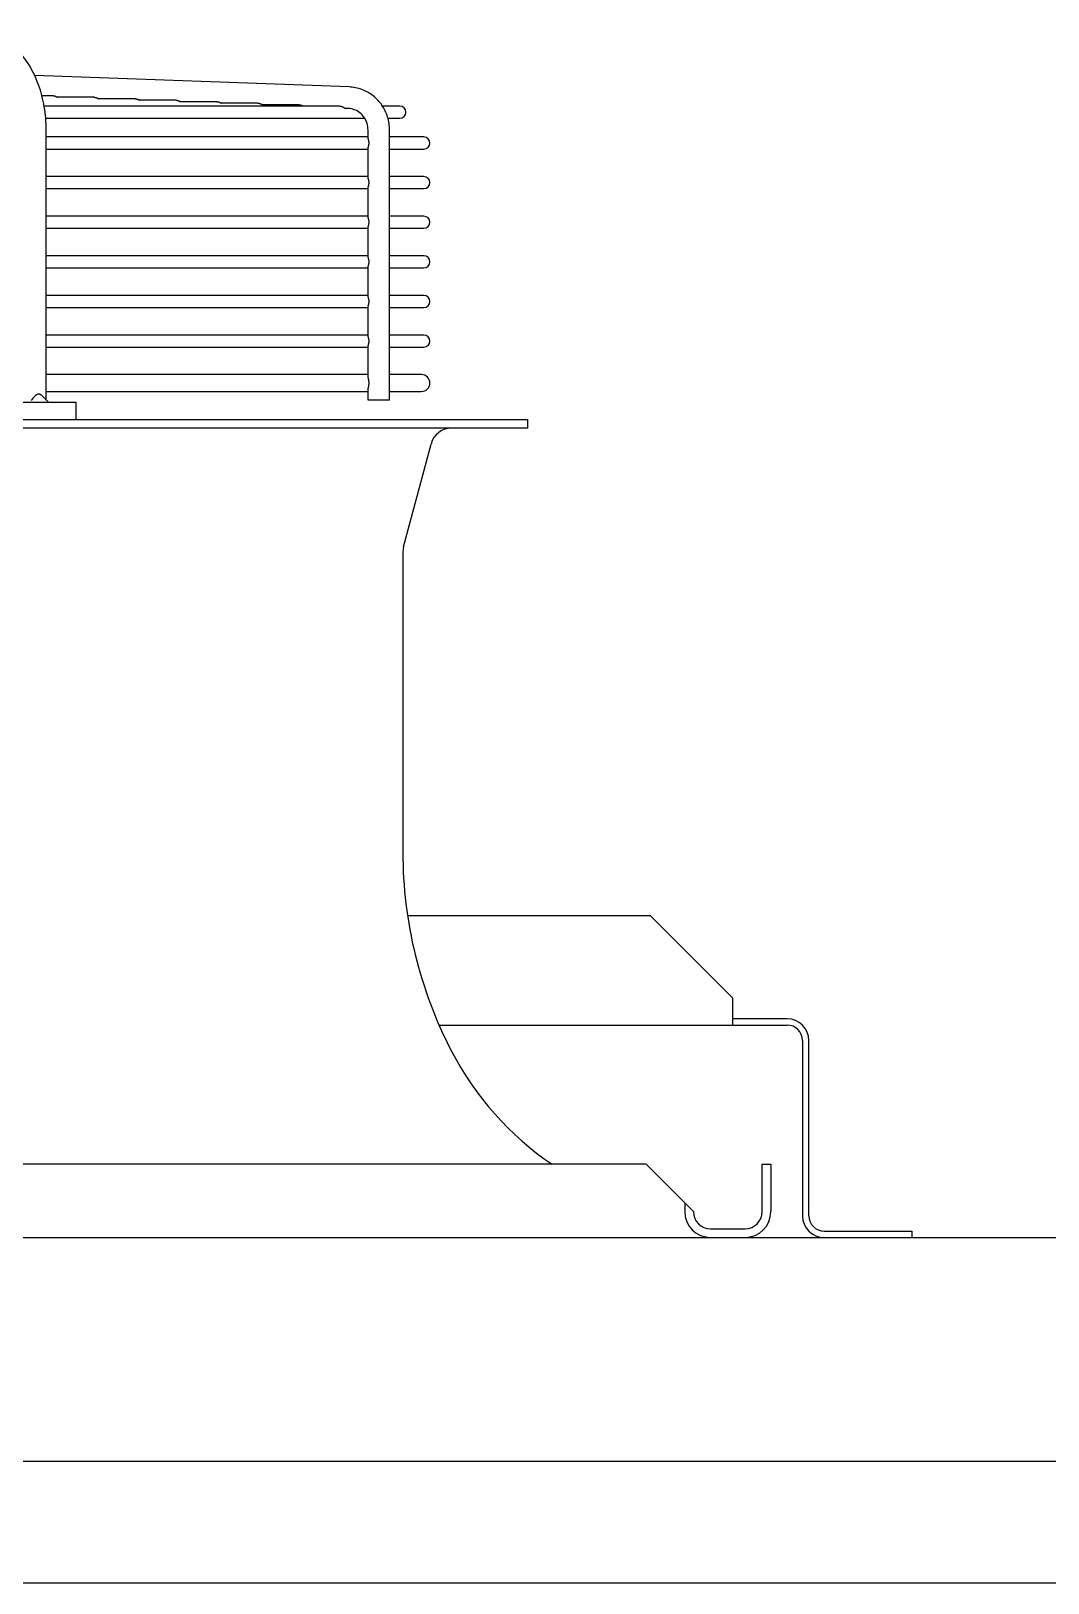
# Model space of a CAD drawing. Header units: millimetres. Extents: x 17891 to 32328, y 18593 to 29476.
# Drawn here: x 18199.23 to 18208.53, y 18973.5 to 18987.69 of the extents above; entities that cross this region are included whole.
import ezdxf

# ---------------------------------------------------------------- set-up
doc = ezdxf.new("R2010")
doc.units = ezdxf.units.MM
doc.header["$LTSCALE"] = 5
doc.layers.add('UNIT', color=6, linetype='Continuous')

msp = doc.modelspace()

# ---------------------------------------------------------------- linework, layer by layer
at = {"layer": 'UNIT'}
for p, q in [((18202.135, 18987.1791), (18199.2598, 18987.283)), ((18199.4299, 18987.0982), (18199.3257, 18987.0982)), ((18199.8041, 18987.0847), (18199.4707, 18987.0847)), ((18200.1783, 18987.0712), (18199.8449, 18987.0712)), ((18200.5525, 18987.0577), (18200.2191, 18987.0577)), ((18200.9267, 18987.0442), (18200.5933, 18987.0442)), ((18201.3009, 18987.0307), (18200.9674, 18987.0307)), ((18201.6751, 18987.0172), (18201.3416, 18987.0172)), ((18202.0493, 18987.0037), (18199.3462, 18987.0037)), ((18199.3605, 18986.8935), (18202.2777, 18986.8935)), ((18202.1279, 18986.9824), (18202.1057, 18986.9832)), ((18202.5994, 18987.0037), (18202.4409, 18987.0037)), ((18202.4904, 18986.8935), (18202.5994, 18986.8935)), ((18199.365, 18984.3163), (18199.365, 18986.7856)), ((18202.3083, 18986.7058), (18202.3083, 18986.7856)), ((18202.5051, 18984.3163), (18202.5051, 18986.7856)), ((18202.3083, 18986.7218), (18199.365, 18986.7218)), ((18199.365, 18986.6115), (18202.3083, 18986.6115)), ((18202.3083, 18986.3436), (18202.3083, 18986.6275)), ((18202.8199, 18986.7218), (18202.5051, 18986.7218)), ((18202.5051, 18986.6115), (18202.8199, 18986.6115)), ((18202.3083, 18986.3596), (18199.365, 18986.3596)), ((18202.8199, 18986.3596), (18202.5051, 18986.3596)), ((18199.365, 18986.2493), (18202.3083, 18986.2493)), ((18202.3083, 18985.9814), (18202.3083, 18986.2653)), ((18202.5051, 18986.2493), (18202.8199, 18986.2493)), ((18202.3083, 18985.9974), (18199.365, 18985.9974)), ((18199.365, 18985.8871), (18202.3083, 18985.8871)), ((18202.3083, 18985.6192), (18202.3083, 18985.9031)), ((18202.8199, 18985.9974), (18202.5051, 18985.9974)), ((18202.5051, 18985.8871), (18202.8199, 18985.8871)), ((18202.3083, 18985.6352), (18199.365, 18985.6352)), ((18202.8199, 18985.6352), (18202.5051, 18985.6352)), ((18199.365, 18985.5249), (18202.3083, 18985.5249)), ((18202.3083, 18985.257), (18202.3083, 18985.5409)), ((18202.5051, 18985.5249), (18202.8199, 18985.5249)), ((18202.3083, 18985.2729), (18199.365, 18985.2729)), ((18202.3083, 18984.8948), (18202.3083, 18985.1787)), ((18202.8199, 18985.2729), (18202.5051, 18985.2729)), ((18199.365, 18985.1627), (18202.3083, 18985.1627)), ((18202.5051, 18985.1627), (18202.8199, 18985.1627)), ((18202.3083, 18984.9107), (18199.365, 18984.9107)), ((18202.8199, 18984.9107), (18202.5051, 18984.9107)), ((18199.365, 18984.8005), (18202.3083, 18984.8005)), ((18202.3083, 18984.5191), (18202.3083, 18984.8165)), ((18202.5051, 18984.8005), (18202.8199, 18984.8005)), ((18202.3083, 18984.5485), (18199.365, 18984.5485)), ((18202.7982, 18984.5485), (18202.5051, 18984.5485)), ((18199.365, 18984.395), (18202.3083, 18984.395)), ((18202.3083, 18984.3163), (18202.3083, 18984.4245)), ((18202.5051, 18984.395), (18202.7982, 18984.395)), ((18197.4078, 18984.2966), (18199.6349, 18984.2966)), ((18199.6349, 18984.2966), (18199.6349, 18984.1391)), ((18202.5051, 18984.3163), (18202.3083, 18984.3163)), ((18170.0286, 18984.1391), (18203.7687, 18984.1391)), ((18203.7687, 18984.0604), (18170.0286, 18984.0604)), ((18203.7687, 18984.1391), (18203.7687, 18984.0604)), ((18202.6336, 18982.9726), (18202.8847, 18983.9142)), ((18202.627, 18982.9219), (18202.627, 18980.1809)), ((18204.8916, 18979.6008), (18202.67, 18979.6008)), ((18205.6416, 18978.8508), (18204.8916, 18979.6008)), ((18205.6416, 18978.8508), (18205.6416, 18978.6008)), ((18206.1416, 18978.6588), (18205.6416, 18978.6588)), ((18202.958, 18978.6008), (18206.1416, 18978.6008)), ((18206.2826, 18978.4598), (18206.2826, 18976.8578)), ((18206.3406, 18976.8578), (18206.3406, 18978.4598)), ((18204.8514, 18977.3281), (18168.9459, 18977.3281)), ((18204.8514, 18977.3281), (18205.2845, 18976.895)), ((18205.9144, 18976.895), (18205.9144, 18977.3281)), ((18205.9144, 18977.3281), (18205.9931, 18977.3281)), ((18205.9931, 18977.3281), (18205.9931, 18976.895)), ((18205.2057, 18976.9737), (18205.2057, 18976.895)), ((18163.2736, 18976.6588), (18494.0177, 18976.6588)), ((18205.4419, 18976.7375), (18205.7569, 18976.7375)), ((18206.4816, 18976.7168), (18207.2826, 18976.7168)), ((18207.2826, 18976.7168), (18207.2826, 18976.6588)), ((18494.0177, 18974.6092), (18163.2736, 18974.6092)), ((18167.5236, 18973.4997), (18489.7677, 18973.4997))]:
    msp.add_line(p, q, dxfattribs=at)
for centre, radius, start, end in [((18202.5994, 18986.9486), 0.0551, 270, 90), ((18202.8199, 18986.6666), 0.0551, 270, 90), ((18202.8199, 18986.3044), 0.0551, 270, 90), ((18202.8199, 18985.9422), 0.0551, 270, 90), ((18202.8199, 18985.58), 0.0551, 270, 90), ((18202.8199, 18985.2178), 0.0551, 270, 90), ((18202.8199, 18984.8556), 0.0551, 270, 90), ((18202.7982, 18984.4718), 0.0768, 270, 90), ((18203.0749, 18983.8635), 0.1969, 90, 165.06858), ((18202.8238, 18982.9219), 0.1969, 165.06858, 180), ((18206.564, 18980.1809), 3.937, 180, 207.50184), ((18206.1416, 18978.4598), 0.199, 0, 90), ((18206.1416, 18978.4598), 0.141, 0, 90), ((18205.5862, 18979.6719), 2.8346, 207.50184, 235.77552), ((18205.4419, 18976.895), 0.2362, 180, 270), ((18205.4419, 18976.895), 0.1575, 180, 270), ((18205.7569, 18976.895), 0.2362, 270, 0), ((18205.7569, 18976.895), 0.1575, 270, 0), ((18206.4816, 18976.8578), 0.199, 180, 270), ((18206.4816, 18976.8578), 0.141, 180, 270)]:
    msp.add_arc(centre, radius, start, end, dxfattribs=at)
for points, knots in [([(18199.365, 18986.7856), (18199.365, 18986.8212), (18199.3635, 18986.8571), (18199.3606, 18986.8925), (18199.3576, 18986.9279), (18199.3532, 18986.9629), (18199.3473, 18986.9976), (18199.3413, 18987.0322), (18199.3339, 18987.0666), (18199.3252, 18987.1001), (18199.3164, 18987.1335), (18199.3063, 18987.166), (18199.2949, 18987.1978), (18199.2834, 18987.2295), (18199.2705, 18987.2605), (18199.2564, 18987.2901), (18199.2424, 18987.3198), (18199.2272, 18987.348), (18199.2108, 18987.3751), (18199.1943, 18987.4022), (18199.1767, 18987.428), (18199.1581, 18987.4522), (18199.1395, 18987.4763), (18199.1201, 18987.4988), (18199.0996, 18987.5196), (18199.0792, 18987.5405), (18199.0578, 18987.5598), (18199.0357, 18987.5771), (18199.0137, 18987.5944), (18198.991, 18987.6098), (18198.9677, 18987.6234), (18198.9444, 18987.6369), (18198.9203, 18987.6485), (18198.896, 18987.6581), (18198.8717, 18987.6676), (18198.8472, 18987.6751), (18198.8223, 18987.6805), (18198.7973, 18987.686), (18198.772, 18987.6894), (18198.7469, 18987.6906)], [0, 0, 0, 0, 0.076921, 0.076921, 0.076921, 0.1538421, 0.1538421, 0.1538421, 0.2307631, 0.2307631, 0.2307631, 0.3076842, 0.3076842, 0.3076842, 0.3846052, 0.3846052, 0.3846052, 0.4615263, 0.4615263, 0.4615263, 0.5384473, 0.5384473, 0.5384473, 0.6153684, 0.6153684, 0.6153684, 0.6922894, 0.6922894, 0.6922894, 0.7692105, 0.7692105, 0.7692105, 0.8461315, 0.8461315, 0.8461315, 0.9230526, 0.9230526, 0.9230526, 1, 1, 1, 1]), ([(18202.5051, 18986.7856), (18202.5051, 18986.8256), (18202.4991, 18986.8656), (18202.4757, 18986.9419), (18202.4583, 18986.9783), (18202.4134, 18987.0442), (18202.386, 18987.0737), (18202.3235, 18987.1228), (18202.2884, 18987.1424), (18202.214, 18987.1699), (18202.1746, 18987.1777), (18202.135, 18987.1791)], [1.5707963, 1.5707963, 1.5707963, 1.5707963, 1.8779743, 1.8779743, 2.1851522, 2.1851522, 2.4923302, 2.4923302, 2.7995081, 2.7995081, 3.1066861, 3.1066861, 3.1066861, 3.1066861]), ([(18199.4299, 18987.0982), (18199.4301, 18987.0982), (18199.4302, 18987.0982), (18199.4303, 18987.0982), (18199.4313, 18987.0982), (18199.4322, 18987.0981), (18199.4332, 18987.0981), (18199.4342, 18987.098), (18199.4352, 18987.0979), (18199.4362, 18987.0978), (18199.4372, 18987.0977), (18199.4382, 18987.0975), (18199.4392, 18987.0974), (18199.4402, 18987.0972), (18199.4412, 18987.097), (18199.4422, 18987.0968), (18199.4432, 18987.0966), (18199.4442, 18987.0963), (18199.4452, 18987.096), (18199.4462, 18987.0958), (18199.4472, 18987.0955), (18199.4482, 18987.0952), (18199.4492, 18987.0948), (18199.4502, 18987.0945), (18199.4512, 18987.0941), (18199.4522, 18987.0938), (18199.4532, 18987.0934), (18199.4542, 18987.093), (18199.4552, 18987.0926), (18199.4562, 18987.0922), (18199.4572, 18987.0917), (18199.4581, 18987.0913), (18199.4591, 18987.0908), (18199.4601, 18987.0904), (18199.4611, 18987.0899), (18199.462, 18987.0894), (18199.463, 18987.0889), (18199.464, 18987.0884), (18199.4649, 18987.0879), (18199.4658, 18987.0874), (18199.4668, 18987.0869), (18199.4677, 18987.0864), (18199.4686, 18987.0859), (18199.4693, 18987.0855), (18199.47, 18987.0851), (18199.4707, 18987.0847)], [0.48439597, 0.48439597, 0.48439597, 0.48439597, 0.48780488, 0.48780488, 0.48780488, 0.51219512, 0.51219512, 0.51219512, 0.53658537, 0.53658537, 0.53658537, 0.56097561, 0.56097561, 0.56097561, 0.58536585, 0.58536585, 0.58536585, 0.6097561, 0.6097561, 0.6097561, 0.63414634, 0.63414634, 0.63414634, 0.65853659, 0.65853659, 0.65853659, 0.68292683, 0.68292683, 0.68292683, 0.70731707, 0.70731707, 0.70731707, 0.73170732, 0.73170732, 0.73170732, 0.75609756, 0.75609756, 0.75609756, 0.7804878, 0.7804878, 0.7804878, 0.80487805, 0.80487805, 0.80487805, 0.82380204, 0.82380204, 0.82380204, 0.82380204]), ([(18199.8041, 18987.0847), (18199.8042, 18987.0847), (18199.8044, 18987.0847), (18199.8045, 18987.0847), (18199.8055, 18987.0847), (18199.8064, 18987.0846), (18199.8074, 18987.0846), (18199.8084, 18987.0845), (18199.8094, 18987.0844), (18199.8104, 18987.0843), (18199.8114, 18987.0842), (18199.8124, 18987.084), (18199.8134, 18987.0839), (18199.8144, 18987.0837), (18199.8154, 18987.0835), (18199.8164, 18987.0833), (18199.8174, 18987.0831), (18199.8184, 18987.0828), (18199.8194, 18987.0825), (18199.8204, 18987.0823), (18199.8214, 18987.082), (18199.8224, 18987.0817), (18199.8234, 18987.0813), (18199.8244, 18987.081), (18199.8254, 18987.0806), (18199.8264, 18987.0803), (18199.8274, 18987.0799), (18199.8284, 18987.0795), (18199.8294, 18987.0791), (18199.8304, 18987.0787), (18199.8314, 18987.0782), (18199.8324, 18987.0778), (18199.8333, 18987.0773), (18199.8343, 18987.0768), (18199.8353, 18987.0764), (18199.8363, 18987.0759), (18199.8372, 18987.0754), (18199.8382, 18987.0749), (18199.8391, 18987.0744), (18199.8401, 18987.0739), (18199.841, 18987.0734), (18199.8419, 18987.0729), (18199.8428, 18987.0724), (18199.8435, 18987.072), (18199.8442, 18987.0716), (18199.8449, 18987.0712)], [0.48440995, 0.48440995, 0.48440995, 0.48440995, 0.48780488, 0.48780488, 0.48780488, 0.51219512, 0.51219512, 0.51219512, 0.53658537, 0.53658537, 0.53658537, 0.56097561, 0.56097561, 0.56097561, 0.58536585, 0.58536585, 0.58536585, 0.6097561, 0.6097561, 0.6097561, 0.63414634, 0.63414634, 0.63414634, 0.65853659, 0.65853659, 0.65853659, 0.68292683, 0.68292683, 0.68292683, 0.70731707, 0.70731707, 0.70731707, 0.73170732, 0.73170732, 0.73170732, 0.75609756, 0.75609756, 0.75609756, 0.7804878, 0.7804878, 0.7804878, 0.80487805, 0.80487805, 0.80487805, 0.82345363, 0.82345363, 0.82345363, 0.82345363]), ([(18200.1783, 18987.0712), (18200.1784, 18987.0712), (18200.1786, 18987.0712), (18200.1787, 18987.0712), (18200.1797, 18987.0712), (18200.1806, 18987.0711), (18200.1816, 18987.0711), (18200.1826, 18987.071), (18200.1836, 18987.0709), (18200.1846, 18987.0708), (18200.1856, 18987.0707), (18200.1866, 18987.0706), (18200.1876, 18987.0704), (18200.1886, 18987.0702), (18200.1896, 18987.07), (18200.1906, 18987.0698), (18200.1916, 18987.0696), (18200.1926, 18987.0693), (18200.1936, 18987.069), (18200.1946, 18987.0688), (18200.1956, 18987.0685), (18200.1966, 18987.0682), (18200.1976, 18987.0678), (18200.1986, 18987.0675), (18200.1996, 18987.0671), (18200.2006, 18987.0668), (18200.2016, 18987.0664), (18200.2026, 18987.066), (18200.2036, 18987.0656), (18200.2046, 18987.0652), (18200.2056, 18987.0647), (18200.2066, 18987.0643), (18200.2076, 18987.0638), (18200.2085, 18987.0633), (18200.2095, 18987.0629), (18200.2105, 18987.0624), (18200.2114, 18987.0619), (18200.2124, 18987.0614), (18200.2133, 18987.0609), (18200.2143, 18987.0604), (18200.2152, 18987.0599), (18200.2161, 18987.0594), (18200.2171, 18987.0588), (18200.2177, 18987.0585), (18200.2184, 18987.0581), (18200.2191, 18987.0577)], [0.48442393, 0.48442393, 0.48442393, 0.48442393, 0.48780488, 0.48780488, 0.48780488, 0.51219512, 0.51219512, 0.51219512, 0.53658537, 0.53658537, 0.53658537, 0.56097561, 0.56097561, 0.56097561, 0.58536585, 0.58536585, 0.58536585, 0.6097561, 0.6097561, 0.6097561, 0.63414634, 0.63414634, 0.63414634, 0.65853659, 0.65853659, 0.65853659, 0.68292683, 0.68292683, 0.68292683, 0.70731707, 0.70731707, 0.70731707, 0.73170732, 0.73170732, 0.73170732, 0.75609756, 0.75609756, 0.75609756, 0.7804878, 0.7804878, 0.7804878, 0.80487805, 0.80487805, 0.80487805, 0.82310602, 0.82310602, 0.82310602, 0.82310602]), ([(18200.5525, 18987.0577), (18200.5526, 18987.0577), (18200.5528, 18987.0577), (18200.5529, 18987.0577), (18200.5539, 18987.0577), (18200.5548, 18987.0576), (18200.5558, 18987.0576), (18200.5568, 18987.0575), (18200.5578, 18987.0574), (18200.5588, 18987.0573), (18200.5598, 18987.0572), (18200.5608, 18987.0571), (18200.5618, 18987.0569), (18200.5628, 18987.0567), (18200.5638, 18987.0565), (18200.5648, 18987.0563), (18200.5658, 18987.0561), (18200.5668, 18987.0558), (18200.5678, 18987.0556), (18200.5688, 18987.0553), (18200.5698, 18987.055), (18200.5708, 18987.0547), (18200.5718, 18987.0543), (18200.5728, 18987.054), (18200.5738, 18987.0536), (18200.5748, 18987.0533), (18200.5758, 18987.0529), (18200.5768, 18987.0525), (18200.5778, 18987.0521), (18200.5788, 18987.0516), (18200.5798, 18987.0512), (18200.5808, 18987.0508), (18200.5818, 18987.0503), (18200.5827, 18987.0498), (18200.5837, 18987.0494), (18200.5847, 18987.0489), (18200.5856, 18987.0484), (18200.5866, 18987.0479), (18200.5875, 18987.0474), (18200.5885, 18987.0469), (18200.5894, 18987.0464), (18200.5904, 18987.0458), (18200.5913, 18987.0453), (18200.5919, 18987.0449), (18200.5926, 18987.0446), (18200.5933, 18987.0442)], [0.48443789, 0.48443789, 0.48443789, 0.48443789, 0.48780488, 0.48780488, 0.48780488, 0.51219512, 0.51219512, 0.51219512, 0.53658537, 0.53658537, 0.53658537, 0.56097561, 0.56097561, 0.56097561, 0.58536585, 0.58536585, 0.58536585, 0.6097561, 0.6097561, 0.6097561, 0.63414634, 0.63414634, 0.63414634, 0.65853659, 0.65853659, 0.65853659, 0.68292683, 0.68292683, 0.68292683, 0.70731707, 0.70731707, 0.70731707, 0.73170732, 0.73170732, 0.73170732, 0.75609756, 0.75609756, 0.75609756, 0.7804878, 0.7804878, 0.7804878, 0.80487805, 0.80487805, 0.80487805, 0.82275922, 0.82275922, 0.82275922, 0.82275922]), ([(18200.9267, 18987.0442), (18200.9268, 18987.0442), (18200.927, 18987.0442), (18200.9271, 18987.0442), (18200.928, 18987.0442), (18200.929, 18987.0442), (18200.93, 18987.0441), (18200.931, 18987.044), (18200.932, 18987.0439), (18200.933, 18987.0438), (18200.9339, 18987.0437), (18200.9349, 18987.0436), (18200.936, 18987.0434), (18200.937, 18987.0432), (18200.938, 18987.043), (18200.939, 18987.0428), (18200.94, 18987.0426), (18200.941, 18987.0423), (18200.942, 18987.0421), (18200.943, 18987.0418), (18200.944, 18987.0415), (18200.945, 18987.0412), (18200.946, 18987.0408), (18200.947, 18987.0405), (18200.948, 18987.0401), (18200.949, 18987.0398), (18200.95, 18987.0394), (18200.951, 18987.039), (18200.952, 18987.0386), (18200.953, 18987.0381), (18200.954, 18987.0377), (18200.955, 18987.0373), (18200.956, 18987.0368), (18200.957, 18987.0363), (18200.9579, 18987.0359), (18200.9589, 18987.0354), (18200.9599, 18987.0349), (18200.9608, 18987.0344), (18200.9618, 18987.0339), (18200.9627, 18987.0334), (18200.9636, 18987.0328), (18200.9646, 18987.0323), (18200.9655, 18987.0318), (18200.9661, 18987.0314), (18200.9668, 18987.0311), (18200.9674, 18987.0307)], [0.48445184, 0.48445184, 0.48445184, 0.48445184, 0.48780488, 0.48780488, 0.48780488, 0.51219512, 0.51219512, 0.51219512, 0.53658537, 0.53658537, 0.53658537, 0.56097561, 0.56097561, 0.56097561, 0.58536585, 0.58536585, 0.58536585, 0.6097561, 0.6097561, 0.6097561, 0.63414634, 0.63414634, 0.63414634, 0.65853659, 0.65853659, 0.65853659, 0.68292683, 0.68292683, 0.68292683, 0.70731707, 0.70731707, 0.70731707, 0.73170732, 0.73170732, 0.73170732, 0.75609756, 0.75609756, 0.75609756, 0.7804878, 0.7804878, 0.7804878, 0.80487805, 0.80487805, 0.80487805, 0.82241329, 0.82241329, 0.82241329, 0.82241329]), ([(18201.3009, 18987.0307), (18201.301, 18987.0307), (18201.3011, 18987.0307), (18201.3013, 18987.0307), (18201.3022, 18987.0307), (18201.3032, 18987.0307), (18201.3042, 18987.0306), (18201.3052, 18987.0305), (18201.3062, 18987.0304), (18201.3072, 18987.0303), (18201.3081, 18987.0302), (18201.3091, 18987.0301), (18201.3101, 18987.0299), (18201.3112, 18987.0297), (18201.3122, 18987.0295), (18201.3132, 18987.0293), (18201.3142, 18987.0291), (18201.3152, 18987.0288), (18201.3162, 18987.0286), (18201.3172, 18987.0283), (18201.3182, 18987.028), (18201.3192, 18987.0277), (18201.3202, 18987.0273), (18201.3212, 18987.027), (18201.3222, 18987.0266), (18201.3232, 18987.0263), (18201.3242, 18987.0259), (18201.3252, 18987.0255), (18201.3262, 18987.0251), (18201.3272, 18987.0246), (18201.3282, 18987.0242), (18201.3292, 18987.0237), (18201.3302, 18987.0233), (18201.3312, 18987.0228), (18201.3321, 18987.0223), (18201.3331, 18987.0219), (18201.3341, 18987.0214), (18201.335, 18987.0209), (18201.336, 18987.0204), (18201.3369, 18987.0198), (18201.3379, 18987.0193), (18201.3388, 18987.0188), (18201.3397, 18987.0183), (18201.3404, 18987.0179), (18201.341, 18987.0176), (18201.3416, 18987.0172)], [0.48446578, 0.48446578, 0.48446578, 0.48446578, 0.48780488, 0.48780488, 0.48780488, 0.51219512, 0.51219512, 0.51219512, 0.53658537, 0.53658537, 0.53658537, 0.56097561, 0.56097561, 0.56097561, 0.58536585, 0.58536585, 0.58536585, 0.6097561, 0.6097561, 0.6097561, 0.63414634, 0.63414634, 0.63414634, 0.65853659, 0.65853659, 0.65853659, 0.68292683, 0.68292683, 0.68292683, 0.70731707, 0.70731707, 0.70731707, 0.73170732, 0.73170732, 0.73170732, 0.75609756, 0.75609756, 0.75609756, 0.7804878, 0.7804878, 0.7804878, 0.80487805, 0.80487805, 0.80487805, 0.82206823, 0.82206823, 0.82206823, 0.82206823]), ([(18201.6751, 18987.0172), (18201.6752, 18987.0172), (18201.6753, 18987.0172), (18201.6755, 18987.0172), (18201.6764, 18987.0172), (18201.6774, 18987.0172), (18201.6784, 18987.0171), (18201.6794, 18987.017), (18201.6804, 18987.0169), (18201.6813, 18987.0168), (18201.6823, 18987.0167), (18201.6833, 18987.0166), (18201.6843, 18987.0164), (18201.6854, 18987.0162), (18201.6864, 18987.016), (18201.6874, 18987.0158), (18201.6884, 18987.0156), (18201.6894, 18987.0153), (18201.6904, 18987.0151), (18201.6914, 18987.0148), (18201.6924, 18987.0145), (18201.6934, 18987.0142), (18201.6944, 18987.0138), (18201.6954, 18987.0135), (18201.6965, 18987.0131), (18201.6975, 18987.0128), (18201.6985, 18987.0124), (18201.6995, 18987.012), (18201.7005, 18987.0116), (18201.7014, 18987.0111), (18201.7024, 18987.0107), (18201.7034, 18987.0102), (18201.7044, 18987.0098), (18201.7054, 18987.0093), (18201.7064, 18987.0088), (18201.7073, 18987.0083), (18201.7083, 18987.0078), (18201.7092, 18987.0073), (18201.7102, 18987.0068), (18201.7111, 18987.0063), (18201.7121, 18987.0058), (18201.713, 18987.0053), (18201.7139, 18987.0048), (18201.7146, 18987.0044), (18201.7152, 18987.0041), (18201.7158, 18987.0037)], [0.48447969, 0.48447969, 0.48447969, 0.48447969, 0.48780488, 0.48780488, 0.48780488, 0.51219512, 0.51219512, 0.51219512, 0.53658537, 0.53658537, 0.53658537, 0.56097561, 0.56097561, 0.56097561, 0.58536585, 0.58536585, 0.58536585, 0.6097561, 0.6097561, 0.6097561, 0.63414634, 0.63414634, 0.63414634, 0.65853659, 0.65853659, 0.65853659, 0.68292683, 0.68292683, 0.68292683, 0.70731707, 0.70731707, 0.70731707, 0.73170732, 0.73170732, 0.73170732, 0.75609756, 0.75609756, 0.75609756, 0.7804878, 0.7804878, 0.7804878, 0.80487805, 0.80487805, 0.80487805, 0.82172407, 0.82172407, 0.82172407, 0.82172407]), ([(18202.0493, 18987.0037), (18202.0494, 18987.0037), (18202.0495, 18987.0037), (18202.0497, 18987.0037), (18202.0506, 18987.0037), (18202.0516, 18987.0037), (18202.0526, 18987.0036), (18202.0536, 18987.0035), (18202.0545, 18987.0034), (18202.0555, 18987.0033), (18202.0565, 18987.0032), (18202.0575, 18987.0031), (18202.0585, 18987.0029), (18202.0596, 18987.0027), (18202.0606, 18987.0025), (18202.0616, 18987.0023), (18202.0626, 18987.0021), (18202.0636, 18987.0018), (18202.0646, 18987.0016), (18202.0656, 18987.0013), (18202.0666, 18987.001), (18202.0676, 18987.0007), (18202.0686, 18987.0003), (18202.0697, 18987), (18202.0707, 18986.9996), (18202.0717, 18986.9993), (18202.0727, 18986.9989), (18202.0737, 18986.9985), (18202.0747, 18986.9981), (18202.0757, 18986.9976), (18202.0766, 18986.9972), (18202.0776, 18986.9967), (18202.0786, 18986.9963), (18202.0796, 18986.9958), (18202.0806, 18986.9953), (18202.0815, 18986.9948), (18202.0825, 18986.9943), (18202.0835, 18986.9938), (18202.0844, 18986.9933), (18202.0853, 18986.9928), (18202.0863, 18986.9923), (18202.0872, 18986.9918), (18202.0881, 18986.9913), (18202.0891, 18986.9907), (18202.09, 18986.9902), (18202.0908, 18986.9897), (18202.0917, 18986.9892), (18202.0926, 18986.9887), (18202.0935, 18986.9882), (18202.0943, 18986.9877), (18202.0952, 18986.9873), (18202.096, 18986.9868), (18202.0968, 18986.9864), (18202.0976, 18986.986), (18202.0983, 18986.9856), (18202.0991, 18986.9852), (18202.0998, 18986.9849), (18202.1005, 18986.9846), (18202.1012, 18986.9843), (18202.1019, 18986.984), (18202.1025, 18986.9838), (18202.1032, 18986.9836), (18202.1038, 18986.9834), (18202.1043, 18986.9833), (18202.1046, 18986.9833), (18202.1049, 18986.9832), (18202.1051, 18986.9832), (18202.1053, 18986.9832), (18202.1055, 18986.9832), (18202.1057, 18986.9832)], [0.48449418, 0.48449418, 0.48449418, 0.48449418, 0.48780488, 0.48780488, 0.48780488, 0.51219512, 0.51219512, 0.51219512, 0.53658537, 0.53658537, 0.53658537, 0.56097561, 0.56097561, 0.56097561, 0.58536585, 0.58536585, 0.58536585, 0.6097561, 0.6097561, 0.6097561, 0.63414634, 0.63414634, 0.63414634, 0.65853659, 0.65853659, 0.65853659, 0.68292683, 0.68292683, 0.68292683, 0.70731707, 0.70731707, 0.70731707, 0.73170732, 0.73170732, 0.73170732, 0.75609756, 0.75609756, 0.75609756, 0.7804878, 0.7804878, 0.7804878, 0.80487805, 0.80487805, 0.80487805, 0.82926829, 0.82926829, 0.82926829, 0.85365854, 0.85365854, 0.85365854, 0.87804878, 0.87804878, 0.87804878, 0.90243902, 0.90243902, 0.90243902, 0.92682927, 0.92682927, 0.92682927, 0.95121951, 0.95121951, 0.95121951, 0.97560976, 0.97560976, 0.97560976, 0.98780488, 0.98780488, 0.98780488, 0.99598671, 0.99598671, 0.99598671, 0.99598671]), ([(18202.3083, 18986.7856), (18202.3083, 18986.8061), (18202.3052, 18986.8266), (18202.2933, 18986.8655), (18202.2844, 18986.8839), (18202.262, 18986.9169), (18202.2484, 18986.9314), (18202.2178, 18986.9554), (18202.2009, 18986.9649), (18202.1653, 18986.978), (18202.1466, 18986.9817), (18202.1279, 18986.9824)], [1.5707963, 1.5707963, 1.5707963, 1.5707963, 1.8779743, 1.8779743, 2.1851522, 2.1851522, 2.4923302, 2.4923302, 2.7995081, 2.7995081, 3.1066861, 3.1066861, 3.1066861, 3.1066861]), ([(18202.3083, 18986.7058), (18202.3083, 18986.7057), (18202.3083, 18986.7053), (18202.3084, 18986.7043), (18202.3087, 18986.7027), (18202.3092, 18986.7009), (18202.3097, 18986.6989), (18202.3104, 18986.6968), (18202.3111, 18986.6945), (18202.3117, 18986.6921), (18202.3124, 18986.6895), (18202.313, 18986.6869), (18202.3136, 18986.6842), (18202.3141, 18986.6814), (18202.3145, 18986.6785), (18202.3148, 18986.6756), (18202.3151, 18986.6726), (18202.3152, 18986.6697), (18202.3153, 18986.6677), (18202.3153, 18986.6666)], [0.23243635, 0.23243635, 0.23243635, 0.23243635, 0.23809524, 0.28571429, 0.33333333, 0.38095238, 0.42857143, 0.47619048, 0.52380952, 0.57142857, 0.61904762, 0.66666667, 0.71428571, 0.76190476, 0.80952381, 0.85714286, 0.9047619, 0.95238095, 1, 1, 1, 1]), ([(18202.3153, 18986.6666), (18202.3153, 18986.6656), (18202.3152, 18986.6636), (18202.3151, 18986.6607), (18202.3148, 18986.6577), (18202.3145, 18986.6548), (18202.3141, 18986.6519), (18202.3136, 18986.6491), (18202.313, 18986.6464), (18202.3124, 18986.6438), (18202.3117, 18986.6412), (18202.3111, 18986.6388), (18202.3104, 18986.6365), (18202.3097, 18986.6344), (18202.3092, 18986.6324), (18202.3087, 18986.6306), (18202.3084, 18986.629), (18202.3083, 18986.628), (18202.3083, 18986.6276), (18202.3083, 18986.6275)], [0, 0, 0, 0, 0.04761905, 0.0952381, 0.14285714, 0.19047619, 0.23809524, 0.28571429, 0.33333333, 0.38095238, 0.42857143, 0.47619048, 0.52380952, 0.57142857, 0.61904762, 0.66666667, 0.71428571, 0.76190476, 0.76755485, 0.76755485, 0.76755485, 0.76755485]), ([(18202.3083, 18986.3436), (18202.3083, 18986.3435), (18202.3083, 18986.3431), (18202.3084, 18986.3421), (18202.3087, 18986.3405), (18202.3092, 18986.3387), (18202.3097, 18986.3367), (18202.3104, 18986.3346), (18202.3111, 18986.3323), (18202.3117, 18986.3299), (18202.3124, 18986.3273), (18202.313, 18986.3247), (18202.3136, 18986.322), (18202.3141, 18986.3192), (18202.3145, 18986.3163), (18202.3148, 18986.3134), (18202.3151, 18986.3104), (18202.3152, 18986.3074), (18202.3153, 18986.3054), (18202.3153, 18986.3044)], [0.23243635, 0.23243635, 0.23243635, 0.23243635, 0.23809524, 0.28571429, 0.33333333, 0.38095238, 0.42857143, 0.47619048, 0.52380952, 0.57142857, 0.61904762, 0.66666667, 0.71428571, 0.76190476, 0.80952381, 0.85714286, 0.9047619, 0.95238095, 1, 1, 1, 1]), ([(18202.3153, 18986.3044), (18202.3153, 18986.3034), (18202.3152, 18986.3014), (18202.3151, 18986.2985), (18202.3148, 18986.2955), (18202.3145, 18986.2926), (18202.3141, 18986.2897), (18202.3136, 18986.2869), (18202.313, 18986.2842), (18202.3124, 18986.2816), (18202.3117, 18986.279), (18202.3111, 18986.2766), (18202.3104, 18986.2743), (18202.3097, 18986.2722), (18202.3092, 18986.2702), (18202.3087, 18986.2684), (18202.3084, 18986.2668), (18202.3083, 18986.2658), (18202.3083, 18986.2654), (18202.3083, 18986.2653)], [0, 0, 0, 0, 0.04761905, 0.0952381, 0.14285714, 0.19047619, 0.23809524, 0.28571429, 0.33333333, 0.38095238, 0.42857143, 0.47619048, 0.52380952, 0.57142857, 0.61904762, 0.66666667, 0.71428571, 0.76190476, 0.76755485, 0.76755485, 0.76755485, 0.76755485]), ([(18202.3083, 18985.9814), (18202.3083, 18985.9813), (18202.3083, 18985.9809), (18202.3084, 18985.9799), (18202.3087, 18985.9783), (18202.3092, 18985.9765), (18202.3097, 18985.9745), (18202.3104, 18985.9724), (18202.3111, 18985.9701), (18202.3117, 18985.9677), (18202.3124, 18985.9651), (18202.313, 18985.9625), (18202.3136, 18985.9598), (18202.3141, 18985.957), (18202.3145, 18985.9541), (18202.3148, 18985.9512), (18202.3151, 18985.9482), (18202.3152, 18985.9452), (18202.3153, 18985.9432), (18202.3153, 18985.9422)], [0.23243635, 0.23243635, 0.23243635, 0.23243635, 0.23809524, 0.28571429, 0.33333333, 0.38095238, 0.42857143, 0.47619048, 0.52380952, 0.57142857, 0.61904762, 0.66666667, 0.71428571, 0.76190476, 0.80952381, 0.85714286, 0.9047619, 0.95238095, 1, 1, 1, 1]), ([(18202.3153, 18985.9422), (18202.3153, 18985.9412), (18202.3152, 18985.9392), (18202.3151, 18985.9362), (18202.3148, 18985.9333), (18202.3145, 18985.9304), (18202.3141, 18985.9275), (18202.3136, 18985.9247), (18202.313, 18985.922), (18202.3124, 18985.9193), (18202.3117, 18985.9168), (18202.3111, 18985.9144), (18202.3104, 18985.9121), (18202.3097, 18985.91), (18202.3092, 18985.908), (18202.3087, 18985.9062), (18202.3084, 18985.9046), (18202.3083, 18985.9036), (18202.3083, 18985.9031), (18202.3083, 18985.9031)], [0, 0, 0, 0, 0.04761905, 0.0952381, 0.14285714, 0.19047619, 0.23809524, 0.28571429, 0.33333333, 0.38095238, 0.42857143, 0.47619048, 0.52380952, 0.57142857, 0.61904762, 0.66666667, 0.71428571, 0.76190476, 0.76755485, 0.76755485, 0.76755485, 0.76755485]), ([(18202.3083, 18985.6192), (18202.3083, 18985.6191), (18202.3083, 18985.6187), (18202.3084, 18985.6177), (18202.3087, 18985.6161), (18202.3092, 18985.6143), (18202.3097, 18985.6123), (18202.3104, 18985.6102), (18202.3111, 18985.6079), (18202.3117, 18985.6055), (18202.3124, 18985.6029), (18202.313, 18985.6003), (18202.3136, 18985.5976), (18202.3141, 18985.5948), (18202.3145, 18985.5919), (18202.3148, 18985.589), (18202.3151, 18985.586), (18202.3152, 18985.583), (18202.3153, 18985.581), (18202.3153, 18985.58)], [0.23243635, 0.23243635, 0.23243635, 0.23243635, 0.23809524, 0.28571429, 0.33333333, 0.38095238, 0.42857143, 0.47619048, 0.52380952, 0.57142857, 0.61904762, 0.66666667, 0.71428571, 0.76190476, 0.80952381, 0.85714286, 0.9047619, 0.95238095, 1, 1, 1, 1]), ([(18202.3153, 18985.58), (18202.3153, 18985.579), (18202.3152, 18985.577), (18202.3151, 18985.574), (18202.3148, 18985.5711), (18202.3145, 18985.5682), (18202.3141, 18985.5653), (18202.3136, 18985.5625), (18202.313, 18985.5598), (18202.3124, 18985.5571), (18202.3117, 18985.5546), (18202.3111, 18985.5522), (18202.3104, 18985.5499), (18202.3097, 18985.5478), (18202.3092, 18985.5458), (18202.3087, 18985.544), (18202.3084, 18985.5424), (18202.3083, 18985.5414), (18202.3083, 18985.5409), (18202.3083, 18985.5409)], [0, 0, 0, 0, 0.04761905, 0.0952381, 0.14285714, 0.19047619, 0.23809524, 0.28571429, 0.33333333, 0.38095238, 0.42857143, 0.47619048, 0.52380952, 0.57142857, 0.61904762, 0.66666667, 0.71428571, 0.76190476, 0.76755485, 0.76755485, 0.76755485, 0.76755485]), ([(18202.3083, 18985.257), (18202.3083, 18985.2569), (18202.3083, 18985.2565), (18202.3084, 18985.2555), (18202.3087, 18985.2539), (18202.3092, 18985.2521), (18202.3097, 18985.2501), (18202.3104, 18985.2479), (18202.3111, 18985.2457), (18202.3117, 18985.2433), (18202.3124, 18985.2407), (18202.313, 18985.2381), (18202.3136, 18985.2354), (18202.3141, 18985.2326), (18202.3145, 18985.2297), (18202.3148, 18985.2268), (18202.3151, 18985.2238), (18202.3152, 18985.2208), (18202.3153, 18985.2188), (18202.3153, 18985.2178)], [0.23243635, 0.23243635, 0.23243635, 0.23243635, 0.23809524, 0.28571429, 0.33333333, 0.38095238, 0.42857143, 0.47619048, 0.52380952, 0.57142857, 0.61904762, 0.66666667, 0.71428571, 0.76190476, 0.80952381, 0.85714286, 0.9047619, 0.95238095, 1, 1, 1, 1]), ([(18202.3153, 18985.2178), (18202.3153, 18985.2168), (18202.3152, 18985.2148), (18202.3151, 18985.2118), (18202.3148, 18985.2089), (18202.3145, 18985.206), (18202.3141, 18985.2031), (18202.3136, 18985.2003), (18202.313, 18985.1976), (18202.3124, 18985.1949), (18202.3117, 18985.1924), (18202.3111, 18985.19), (18202.3104, 18985.1877), (18202.3097, 18985.1856), (18202.3092, 18985.1836), (18202.3087, 18985.1818), (18202.3084, 18985.1802), (18202.3083, 18985.1792), (18202.3083, 18985.1787), (18202.3083, 18985.1787)], [0, 0, 0, 0, 0.04761905, 0.0952381, 0.14285714, 0.19047619, 0.23809524, 0.28571429, 0.33333333, 0.38095238, 0.42857143, 0.47619048, 0.52380952, 0.57142857, 0.61904762, 0.66666667, 0.71428571, 0.76190476, 0.76755485, 0.76755485, 0.76755485, 0.76755485]), ([(18202.3083, 18984.8948), (18202.3083, 18984.8947), (18202.3083, 18984.8942), (18202.3084, 18984.8933), (18202.3087, 18984.8917), (18202.3092, 18984.8899), (18202.3097, 18984.8879), (18202.3104, 18984.8857), (18202.3111, 18984.8835), (18202.3117, 18984.881), (18202.3124, 18984.8785), (18202.313, 18984.8759), (18202.3136, 18984.8732), (18202.3141, 18984.8704), (18202.3145, 18984.8675), (18202.3148, 18984.8646), (18202.3151, 18984.8616), (18202.3152, 18984.8586), (18202.3153, 18984.8566), (18202.3153, 18984.8556)], [0.23243635, 0.23243635, 0.23243635, 0.23243635, 0.23809524, 0.28571429, 0.33333333, 0.38095238, 0.42857143, 0.47619048, 0.52380952, 0.57142857, 0.61904762, 0.66666667, 0.71428571, 0.76190476, 0.80952381, 0.85714286, 0.9047619, 0.95238095, 1, 1, 1, 1]), ([(18202.3153, 18984.8556), (18202.3153, 18984.8546), (18202.3152, 18984.8526), (18202.3151, 18984.8496), (18202.3148, 18984.8467), (18202.3145, 18984.8438), (18202.3141, 18984.8409), (18202.3136, 18984.8381), (18202.313, 18984.8354), (18202.3124, 18984.8327), (18202.3117, 18984.8302), (18202.3111, 18984.8278), (18202.3104, 18984.8255), (18202.3097, 18984.8234), (18202.3092, 18984.8214), (18202.3087, 18984.8196), (18202.3084, 18984.818), (18202.3083, 18984.817), (18202.3083, 18984.8165), (18202.3083, 18984.8165)], [0, 0, 0, 0, 0.04761905, 0.0952381, 0.14285714, 0.19047619, 0.23809524, 0.28571429, 0.33333333, 0.38095238, 0.42857143, 0.47619048, 0.52380952, 0.57142857, 0.61904762, 0.66666667, 0.71428571, 0.76190476, 0.76755485, 0.76755485, 0.76755485, 0.76755485]), ([(18202.3083, 18984.5191), (18202.3083, 18984.5187), (18202.3083, 18984.5178), (18202.3085, 18984.5162), (18202.3089, 18984.5142), (18202.3094, 18984.5119), (18202.31, 18984.5095), (18202.3106, 18984.5068), (18202.3113, 18984.5039), (18202.312, 18984.5008), (18202.3127, 18984.4976), (18202.3133, 18984.4942), (18202.3139, 18984.4907), (18202.3144, 18984.4871), (18202.3148, 18984.4833), (18202.3151, 18984.4795), (18202.3152, 18984.4757), (18202.3153, 18984.4731), (18202.3153, 18984.4718)], [0.25278995, 0.25278995, 0.25278995, 0.25278995, 0.28571429, 0.33333333, 0.38095238, 0.42857143, 0.47619048, 0.52380952, 0.57142857, 0.61904762, 0.66666667, 0.71428571, 0.76190476, 0.80952381, 0.85714286, 0.9047619, 0.95238095, 1, 1, 1, 1]), ([(18202.3153, 18984.4718), (18202.3153, 18984.4705), (18202.3152, 18984.4679), (18202.3151, 18984.464), (18202.3148, 18984.4602), (18202.3144, 18984.4565), (18202.3139, 18984.4528), (18202.3133, 18984.4493), (18202.3127, 18984.4459), (18202.312, 18984.4427), (18202.3113, 18984.4396), (18202.3106, 18984.4368), (18202.31, 18984.4341), (18202.3094, 18984.4316), (18202.3089, 18984.4293), (18202.3085, 18984.4273), (18202.3083, 18984.4257), (18202.3083, 18984.4248), (18202.3083, 18984.4245)], [0, 0, 0, 0, 0.04761905, 0.0952381, 0.14285714, 0.19047619, 0.23809524, 0.28571429, 0.33333333, 0.38095238, 0.42857143, 0.47619048, 0.52380952, 0.57142857, 0.61904762, 0.66666667, 0.71428571, 0.74720158, 0.74720158, 0.74720158, 0.74720158]), ([(18199.3372, 18984.3448), (18199.334, 18984.3482), (18199.3309, 18984.3512), (18199.322, 18984.3594), (18199.3163, 18984.3638), (18199.3079, 18984.3682), (18199.305, 18984.3694), (18199.2999, 18984.3706), (18199.2977, 18984.3709), (18199.2932, 18984.3709), (18199.291, 18984.3706), (18199.2859, 18984.3694), (18199.283, 18984.3682), (18199.2746, 18984.3638), (18199.2689, 18984.3594), (18199.2524, 18984.3443), (18199.2404, 18984.3305), (18199.2259, 18984.3128)], [-0.70512852, -0.70512852, -0.70512852, -0.70512852, -0.64697322, -0.64697322, -0.53019502, -0.53019502, -0.4705504, -0.4705504, -0.42676965, -0.42676965, -0.38298892, -0.38298892, -0.32334436, -0.32334436, -0.20656641, -0.20656641, -0.00000111, -0.00000111, -0.00000111, -0.00000111])]:
    msp.add_open_spline(points, degree=3, knots=knots, dxfattribs=at)
msp.add_open_spline([(18199.3372, 18984.3448), (18199.3528, 18984.3285), (18199.3687, 18984.3124), (18199.3849, 18984.2966)], degree=3, dxfattribs=at)

doc.saveas('drawing.dxf')
